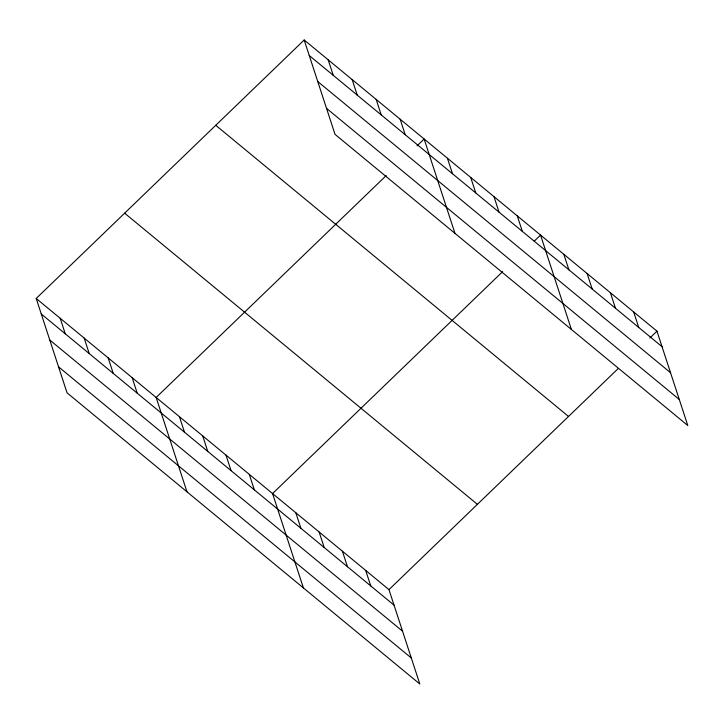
<?xml version="1.0" encoding="UTF-8"?>
<svg xmlns="http://www.w3.org/2000/svg" width="724" height="724" viewBox="0 0 724 724"><rect width="100%" height="100%" fill="white"/><g stroke="black" fill="none" stroke-linecap="round" stroke-linejoin="round"><path stroke-width="1.09" d="M36.2 298.478L388.969 589.635L419.811 683.999L67.042 392.833L36.2 298.478L304.189 40.001L656.958 331.167L687.8 425.522L335.031 134.365L304.189 40.001M386.227 175.552L156.14 397.476L186.982 491.831M417.024 145.85L424.128 138.999L454.971 233.354M502.646 271.636L272.559 493.551L303.401 587.915M534.231 241.173L540.547 235.083L571.39 329.438M388.969 589.635L618.269 368.48M649.853 338.017L656.958 331.167M309.266 55.531L662.035 346.687M317.764 81.54L670.533 372.706M326.524 108.347L679.293 399.503M215.752 125.297L568.521 416.463M124.637 213.182L477.406 504.338M41.277 313.999L394.046 605.164M49.775 340.018L402.544 631.174M58.535 366.824L411.304 657.98M633.672 311.944L638.749 327.474M610.395 292.731L615.463 308.252M587.11 273.518L592.187 289.039M563.824 254.296L568.901 269.817M517.262 215.861L522.339 231.39M493.976 196.647L499.053 212.168M470.7 177.434L475.768 192.955M447.414 158.212L452.491 173.742M400.146 119.198L405.214 134.718M376.154 99.405L381.231 114.926M352.163 79.604L357.24 95.125M328.18 59.802L333.248 75.323M365.683 570.421L370.76 585.942M342.407 551.208L347.475 566.729M319.121 531.986L324.198 547.507M295.835 512.773L300.913 528.294M249.273 474.338L254.35 489.858M225.988 455.125L231.065 470.645M202.711 435.902L207.779 451.432M179.425 416.689L184.502 432.21M132.157 377.675L137.225 393.195M108.166 357.873L113.243 373.394M84.174 338.072L89.251 353.602M60.192 318.279L65.26 333.8"/></g></svg>
